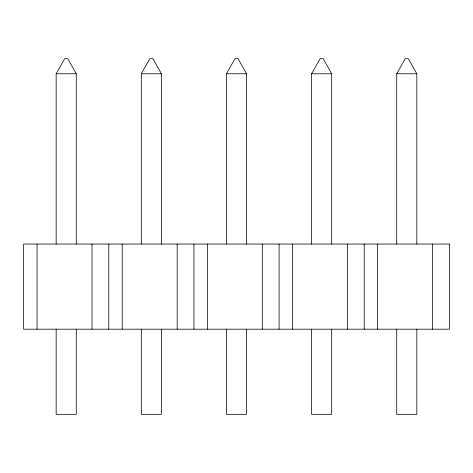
<?xml version="1.0" encoding="UTF-8"?>
<svg xmlns="http://www.w3.org/2000/svg" width="473" height="473" viewBox="0 0 473 473"><rect width="100%" height="100%" fill="white"/><g stroke="black" fill="none" stroke-linecap="round" stroke-linejoin="round"><path stroke-width="0.71" d="M56.163 244.044L56.163 73.764L64.677 58.676L67.763 58.676L76.277 73.764L76.277 244.044M141.303 244.044L141.303 73.764L149.817 58.676L152.903 58.676L161.417 73.764L161.417 244.044M226.443 244.044L226.443 73.764L234.957 58.676L238.043 58.676L246.557 73.764L246.557 244.044M311.583 244.044L311.583 73.764L320.097 58.676L323.183 58.676L331.697 73.764L331.697 244.044M396.723 244.044L396.723 73.764L405.237 58.676L408.323 58.676L416.837 73.764L416.837 244.044M56.163 73.764L76.277 73.764M141.303 73.764L161.417 73.764M226.443 73.764L246.557 73.764M311.583 73.764L331.697 73.764M396.723 73.764L416.837 73.764M432.588 244.044L432.588 329.184M416.837 329.184L416.837 414.324L396.723 414.324L396.723 329.184M377.62 244.044L377.62 329.184M364.21 244.044L364.21 329.184M347.448 244.044L347.448 329.184M331.697 329.184L331.697 414.324L311.583 414.324L311.583 329.184M292.48 244.044L292.48 329.184M279.07 244.044L279.07 329.184M262.308 244.044L262.308 329.184M246.557 329.184L246.557 414.324L226.443 414.324L226.443 329.184M207.34 244.044L207.34 329.184M193.93 244.044L193.93 329.184M177.168 244.044L177.168 329.184M161.417 329.184L161.417 414.324L141.303 414.324L141.303 329.184M122.2 244.044L122.2 329.184M108.79 244.044L108.79 329.184M92.028 244.044L92.028 329.184M76.277 329.184L76.277 414.324L56.163 414.324L56.163 329.184M37.06 244.044L37.06 329.184M449.35 244.044L23.65 244.044L23.65 329.184L449.35 329.184L449.35 244.044"/></g></svg>
